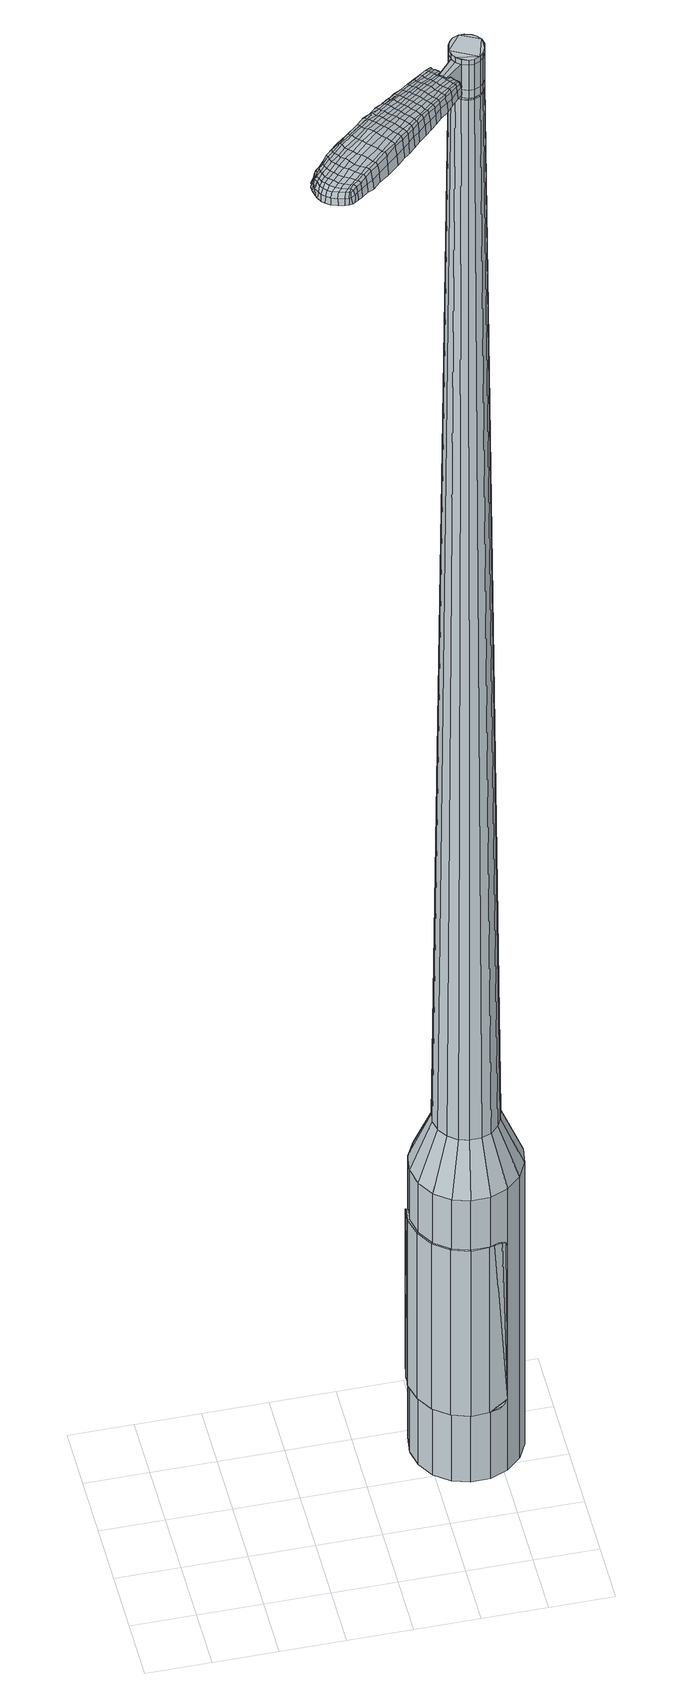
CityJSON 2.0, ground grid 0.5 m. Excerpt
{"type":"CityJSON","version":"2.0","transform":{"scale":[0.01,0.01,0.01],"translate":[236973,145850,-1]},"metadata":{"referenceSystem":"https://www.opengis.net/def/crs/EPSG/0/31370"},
"CityObjects":{
"object1":{"type":"GenericCityObject","attributes":{"cluster":603,"mean_distance_to_centroid":0.367,"new_centroid_x":236975.3,"new_centroid_y":145851.32,"mean_distance_to_camera":12.68,"H1":26.57,"H2":26.22,"Z_final":113.3,"cluster2":-1,"proj_x":236969.25,"proj_y":145844.6,"id_line":84809,"bearing_l":312.01,"distance":9.04,"orientation":"right","G_obj":222.01},"geometry":[{"type":"MultiSurface","lod":"2","boundaries":[[[0,1,2,3]],[[1,4,5,2]],[[4,6,7,5]],[[6,8,9,7]],[[8,10,11,9]],[[10,12,13,11]],[[12,14,15,13]],[[14,16,17,15]],[[16,18,19,17]],[[18,20,21,19]],[[20,22,23,21]],[[22,24,25,23]],[[24,26,27,25]],[[26,28,29,27]],[[28,30,31,29]],[[30,32,33,31]],[[32,34,35,33]],[[34,0,3,35]],[[36,37,38,39]],[[38,40,41,42]],[[41,43,42]],[[42,44,45,46]],[[45,47,46]],[[46,48,49,50]],[[49,51,50]],[[42,46,50,38]],[[50,52,39,38]],[[53,36,39]],[[2,5,7,35]],[[7,9,11,15]],[[11,13,15]],[[15,17,19,23]],[[19,21,23]],[[23,25,27,31]],[[27,29,31]],[[15,23,31,7]],[[31,33,35,7]],[[3,2,35]],[[1,0,54,55]],[[0,34,56,54]],[[34,32,57,56]],[[32,30,58,57]],[[30,28,59,58]],[[28,26,60,59]],[[26,24,61,60]],[[24,22,62,61]],[[22,20,63,62]],[[20,18,64,63]],[[18,16,65,64]],[[16,14,66,65]],[[14,12,67,66]],[[12,10,68,67]],[[10,8,69,68]],[[8,6,70,69]],[[6,4,71,70]],[[4,1,55,71]],[[55,54,72,73]],[[54,56,74,72]],[[56,57,75,74]],[[57,58,76,75]],[[58,59,77,76]],[[59,60,78,77]],[[60,61,79,78]],[[61,62,80,79]],[[62,63,81,80]],[[63,64,82,81]],[[64,65,83,82]],[[65,66,84,83]],[[66,67,85,84]],[[67,68,86,85]],[[68,69,87,86]],[[69,70,88,87]],[[70,71,89,88]],[[71,55,73,89]],[[90,91,92,73]],[[74,93,91,90]],[[94,95,93,74]],[[96,97,95,94]],[[98,99,97,96]],[[100,101,99,98]],[[102,103,101,100]],[[104,105,103,102]],[[106,107,105,104]],[[108,109,107,106]],[[110,111,109,108]],[[112,113,111,110]],[[114,115,113,112]],[[116,117,115,114]],[[118,119,117,116]],[[88,120,119,118]],[[121,122,120,88]],[[73,92,122,121]],[[123,124,125,126]],[[127,123,126,128]],[[129,127,128,130]],[[131,129,130,132]],[[133,131,132,134]],[[135,133,134,136]],[[137,135,136,138]],[[139,137,138,140]],[[141,139,140,142]],[[143,141,142,144]],[[145,143,144,146]],[[147,145,146,148]],[[149,147,148,150]],[[151,149,150,152]],[[153,151,152,154]],[[155,153,154,156]],[[72,90,73]],[[72,74,90]],[[75,94,74]],[[75,76,96,94]],[[76,77,98,96]],[[77,78,100,98]],[[78,79,102,100]],[[79,80,104,102]],[[80,81,106,104]],[[81,82,108,106]],[[82,83,110,108]],[[83,84,112,110]],[[84,85,114,112]],[[85,86,116,114]],[[86,87,118,116]],[[87,88,118]],[[89,121,88]],[[89,73,121]],[[157,92,91]],[[158,122,92]],[[158,120,122]],[[159,119,120]],[[159,160,117,119]],[[160,161,115,117]],[[161,162,113,115]],[[162,163,111,113]],[[163,164,109,111]],[[164,165,107,109]],[[165,166,105,107]],[[166,167,103,105]],[[167,168,101,103]],[[168,169,99,101]],[[169,170,97,99]],[[170,171,95,97]],[[171,93,95]],[[157,91,93]],[[39,52,155,172]],[[92,157,173,156]],[[53,39,172,124]],[[157,93,125,173]],[[36,53,124,123]],[[93,171,126,125]],[[37,36,123,127]],[[171,170,128,126]],[[38,37,127,129]],[[170,169,130,128]],[[40,38,129,131]],[[169,168,132,130]],[[41,40,131,133]],[[168,167,134,132]],[[43,41,133,135]],[[167,166,136,134]],[[42,43,135,137]],[[166,165,138,136]],[[44,42,137,139]],[[165,164,140,138]],[[45,44,139,141]],[[164,163,142,140]],[[47,45,141,143]],[[163,162,144,142]],[[46,47,143,145]],[[162,161,146,144]],[[48,46,145,147]],[[161,160,148,146]],[[49,48,147,149]],[[160,159,150,148]],[[51,49,149,151]],[[159,120,152,150]],[[50,51,151,153]],[[120,158,154,152]],[[52,50,153,155]],[[158,92,156,154]],[[155,156,174,175]],[[156,173,176,174]],[[173,125,177,176]],[[125,124,178,177]],[[124,172,179,178]],[[172,155,175,179]],[[180,181,182,183]],[[184,180,183,185]],[[180,184,186,187]],[[181,180,187,188]],[[189,190,191,192]],[[193,189,192,194]],[[189,193,195,196]],[[190,189,196,197]],[[198,199,200,201]],[[202,198,201,203]],[[198,202,204,205]],[[199,198,205,206]],[[207,208,209,210]],[[211,207,210,212]],[[207,211,213,214]],[[208,207,214,215]],[[216,217,218,219]],[[220,216,219,221]],[[216,220,222,223]],[[217,216,223,224]],[[225,226,227,228]],[[229,225,228,230]],[[225,229,231,232]],[[226,225,232,233]],[[234,235,236,237]],[[226,234,237,227]],[[234,226,233,238]],[[235,234,238,239]],[[240,241,242,243]],[[235,240,243,236]],[[240,235,239,244]],[[241,240,244,245]],[[246,184,185,247]],[[241,246,247,242]],[[246,241,245,248]],[[184,246,248,186]],[[249,250,251,252]],[[253,249,252,254]],[[249,253,255,256]],[[250,249,256,257]],[[258,259,260,261]],[[250,258,261,251]],[[258,250,257,262]],[[259,258,262,263]],[[264,265,266,267]],[[259,264,267,260]],[[264,259,263,268]],[[265,264,268,269]],[[270,271,272,273]],[[265,270,273,266]],[[270,265,269,274]],[[271,270,274,275]],[[276,181,188,277]],[[271,276,277,272]],[[276,271,275,278]],[[181,276,278,182]],[[279,280,281,282]],[[283,279,282,284]],[[279,283,285,286]],[[280,279,286,287]],[[288,289,290,291]],[[280,288,291,281]],[[288,280,287,292]],[[289,288,292,293]],[[294,295,296,297]],[[289,294,297,290]],[[294,289,293,298]],[[295,294,298,299]],[[300,193,194,301]],[[295,300,301,296]],[[300,295,299,302]],[[193,300,302,195]],[[303,304,305,306]],[[307,303,306,308]],[[303,307,309,310]],[[304,303,310,311]],[[312,313,314,315]],[[304,312,315,305]],[[312,304,311,316]],[[313,312,316,317]],[[318,319,320,321]],[[313,318,321,314]],[[318,313,317,322]],[[319,318,322,323]],[[324,325,326,327]],[[319,324,327,320]],[[324,319,323,328]],[[325,324,328,329]],[[330,190,197,331]],[[325,330,331,326]],[[330,325,329,332]],[[190,330,332,191]],[[333,219,218,334]],[[335,333,334,336]],[[333,335,337,338]],[[219,333,338,221]],[[339,335,336,340]],[[341,339,340,342]],[[339,341,343,344]],[[335,339,344,337]],[[345,341,342,346]],[[347,345,346,348]],[[345,347,349,350]],[[341,345,350,343]],[[351,347,348,352]],[[353,351,352,354]],[[351,353,355,356]],[[347,351,356,349]],[[357,353,354,358]],[[208,357,358,209]],[[357,208,215,359]],[[353,357,359,355]],[[360,361,206,205]],[[362,360,205,204]],[[360,362,363,364]],[[361,360,364,365]],[[366,367,365,364]],[[368,366,364,363]],[[366,368,369,370]],[[367,366,370,371]],[[372,373,371,370]],[[374,372,370,369]],[[372,374,375,376]],[[373,372,376,377]],[[378,379,377,376]],[[380,378,376,375]],[[378,380,213,211]],[[379,378,211,212]],[[381,382,383,384]],[[283,381,384,285]],[[381,283,284,385]],[[382,381,385,386]],[[387,202,203,388]],[[382,387,388,383]],[[387,382,386,389]],[[202,387,389,204]],[[390,391,392,393]],[[229,390,393,231]],[[390,229,230,394]],[[391,390,394,395]],[[396,397,398,399]],[[391,396,399,392]],[[396,391,395,400]],[[397,396,400,401]],[[402,199,206,403]],[[397,402,403,398]],[[402,397,401,404]],[[199,402,404,200]],[[405,406,407,408]],[[187,405,408,188]],[[405,187,186,409]],[[406,405,409,410]],[[411,412,413,414]],[[406,411,414,407]],[[411,406,410,415]],[[412,411,415,416]],[[417,210,209,418]],[[412,417,418,413]],[[417,412,416,419]],[[210,417,419,212]],[[420,421,422,423]],[[192,420,423,194]],[[420,192,191,424]],[[421,420,424,425]],[[426,214,213,427]],[[421,426,427,422]],[[426,421,425,428]],[[214,426,428,215]],[[429,430,431,432]],[[307,429,432,309]],[[429,307,308,433]],[[430,429,433,434]],[[435,220,221,436]],[[430,435,436,431]],[[435,430,434,437]],[[220,435,437,222]],[[438,439,440,441]],[[253,438,441,255]],[[438,253,254,442]],[[439,438,442,443]],[[444,445,446,447]],[[439,444,447,440]],[[444,439,443,448]],[[445,444,448,449]],[[450,217,224,451]],[[445,450,451,446]],[[450,445,449,452]],[[217,450,452,218]],[[453,454,443,442]],[[252,453,442,254]],[[453,252,251,455]],[[454,453,455,456]],[[457,458,449,448]],[[454,457,448,443]],[[457,454,456,459]],[[458,457,459,460]],[[461,334,218,452]],[[458,461,452,449]],[[461,458,460,462]],[[334,461,462,336]],[[463,464,465,466]],[[310,463,466,311]],[[463,310,309,432]],[[464,463,432,431]],[[467,338,337,468]],[[464,467,468,465]],[[467,464,431,436]],[[338,467,436,221]],[[469,470,456,455]],[[261,469,455,251]],[[469,261,260,471]],[[470,469,471,472]],[[473,474,460,459]],[[470,473,459,456]],[[473,470,472,475]],[[474,473,475,476]],[[477,340,336,462]],[[474,477,462,460]],[[477,474,476,478]],[[340,477,478,342]],[[479,480,481,482]],[[316,479,482,317]],[[479,316,311,466]],[[480,479,466,465]],[[483,344,343,484]],[[480,483,484,481]],[[483,480,465,468]],[[344,483,468,337]],[[485,486,472,471]],[[267,485,471,260]],[[485,267,266,487]],[[486,485,487,488]],[[489,490,476,475]],[[486,489,475,472]],[[489,486,488,491]],[[490,489,491,492]],[[493,346,342,478]],[[490,493,478,476]],[[493,490,492,494]],[[346,493,494,348]],[[495,496,497,498]],[[322,495,498,323]],[[495,322,317,482]],[[496,495,482,481]],[[499,350,349,500]],[[496,499,500,497]],[[499,496,481,484]],[[350,499,484,343]],[[501,502,488,487]],[[273,501,487,266]],[[501,273,272,503]],[[502,501,503,504]],[[505,506,492,491]],[[502,505,491,488]],[[505,502,504,507]],[[506,505,507,508]],[[509,352,348,494]],[[506,509,494,492]],[[509,506,508,510]],[[352,509,510,354]],[[511,512,513,514]],[[328,511,514,329]],[[511,328,323,498]],[[512,511,498,497]],[[515,356,355,516]],[[512,515,516,513]],[[515,512,497,500]],[[356,515,500,349]],[[517,518,504,503]],[[277,517,503,272]],[[517,277,188,408]],[[518,517,408,407]],[[519,520,508,507]],[[518,519,507,504]],[[519,518,407,414]],[[520,519,414,413]],[[521,358,354,510]],[[520,521,510,508]],[[521,520,413,418]],[[358,521,418,209]],[[522,523,425,424]],[[332,522,424,191]],[[522,332,329,514]],[[523,522,514,513]],[[524,359,215,428]],[[523,524,428,425]],[[524,523,513,516]],[[359,524,516,355]],[[525,526,386,385]],[[282,525,385,284]],[[525,282,281,527]],[[526,525,527,528]],[[529,362,204,389]],[[526,529,389,386]],[[529,526,528,530]],[[362,529,530,363]],[[531,532,533,534]],[[232,531,534,233]],[[531,232,231,393]],[[532,531,393,392]],[[535,536,537,538]],[[532,535,538,533]],[[535,532,392,399]],[[536,535,399,398]],[[539,361,365,540]],[[536,539,540,537]],[[539,536,398,403]],[[361,539,403,206]],[[541,542,528,527]],[[291,541,527,281]],[[541,291,290,543]],[[542,541,543,544]],[[545,368,363,530]],[[542,545,530,528]],[[545,542,544,546]],[[368,545,546,369]],[[547,548,549,550]],[[238,547,550,239]],[[547,238,233,534]],[[548,547,534,533]],[[551,552,553,554]],[[548,551,554,549]],[[551,548,533,538]],[[552,551,538,537]],[[555,367,371,556]],[[552,555,556,553]],[[555,552,537,540]],[[367,555,540,365]],[[557,558,544,543]],[[297,557,543,290]],[[557,297,296,559]],[[558,557,559,560]],[[561,374,369,546]],[[558,561,546,544]],[[561,558,560,562]],[[374,561,562,375]],[[563,564,565,566]],[[244,563,566,245]],[[563,244,239,550]],[[564,563,550,549]],[[567,568,569,570]],[[564,567,570,565]],[[567,564,549,554]],[[568,567,554,553]],[[571,373,377,572]],[[568,571,572,569]],[[571,568,553,556]],[[373,571,556,371]],[[573,574,560,559]],[[301,573,559,296]],[[573,301,194,423]],[[574,573,423,422]],[[575,380,375,562]],[[574,575,562,560]],[[575,574,422,427]],[[380,575,427,213]],[[576,577,410,409]],[[248,576,409,186]],[[576,248,245,566]],[[577,576,566,565]],[[578,579,416,415]],[[577,578,415,410]],[[578,577,565,570]],[[579,578,570,569]],[[580,379,212,419]],[[579,580,419,416]],[[580,579,569,572]],[[379,580,572,377]],[[581,582,583,584]],[[584,583,585,586]],[[587,585,583,588]],[[588,583,582,589]],[[590,591,592,593]],[[593,592,594,595]],[[596,594,592,597]],[[597,592,591,598]],[[599,600,601,602]],[[602,601,603,604]],[[605,603,601,606]],[[606,601,600,607]],[[608,609,610,611]],[[611,610,612,613]],[[614,612,610,615]],[[615,610,609,616]],[[617,618,619,620]],[[620,619,621,622]],[[623,621,619,624]],[[624,619,618,625]],[[626,627,628,629]],[[629,628,630,631]],[[632,630,628,633]],[[633,628,627,634]],[[635,636,637,638]],[[638,637,627,626]],[[634,627,637,639]],[[639,637,636,640]],[[641,642,643,644]],[[644,643,636,635]],[[640,636,643,645]],[[645,643,642,646]],[[586,585,647,648]],[[648,647,642,641]],[[646,642,647,649]],[[649,647,585,587]],[[650,651,652,653]],[[653,652,654,655]],[[656,654,652,657]],[[657,652,651,658]],[[659,660,661,662]],[[662,661,651,650]],[[658,651,661,663]],[[663,661,660,664]],[[665,666,667,668]],[[668,667,660,659]],[[664,660,667,669]],[[669,667,666,670]],[[671,672,673,674]],[[674,673,666,665]],[[670,666,673,675]],[[675,673,672,676]],[[589,582,677,678]],[[678,677,672,671]],[[676,672,677,679]],[[679,677,582,581]],[[680,681,682,683]],[[683,682,684,685]],[[686,684,682,687]],[[687,682,681,688]],[[689,690,691,692]],[[692,691,681,680]],[[688,681,691,693]],[[693,691,690,694]],[[695,696,697,698]],[[698,697,690,689]],[[694,690,697,699]],[[699,697,696,700]],[[595,594,701,702]],[[702,701,696,695]],[[700,696,701,703]],[[703,701,594,596]],[[704,705,706,707]],[[707,706,708,709]],[[710,708,706,711]],[[711,706,705,712]],[[713,714,715,716]],[[716,715,705,704]],[[712,705,715,717]],[[717,715,714,718]],[[719,720,721,722]],[[722,721,714,713]],[[718,714,721,723]],[[723,721,720,724]],[[725,726,727,728]],[[728,727,720,719]],[[724,720,727,729]],[[729,727,726,730]],[[598,591,731,732]],[[732,731,726,725]],[[730,726,731,733]],[[733,731,591,590]],[[617,620,734,735]],[[735,734,736,737]],[[738,736,734,739]],[[739,734,620,622]],[[737,736,740,741]],[[741,740,742,743]],[[744,742,740,745]],[[745,740,736,738]],[[743,742,746,747]],[[747,746,748,749]],[[750,748,746,751]],[[751,746,742,744]],[[749,748,752,753]],[[753,752,754,755]],[[756,754,752,757]],[[757,752,748,750]],[[755,754,758,759]],[[759,758,609,608]],[[616,609,758,760]],[[760,758,754,756]],[[607,761,762,606]],[[606,762,763,605]],[[764,763,762,765]],[[765,762,761,766]],[[766,767,768,765]],[[765,768,769,764]],[[770,769,768,771]],[[771,768,767,772]],[[772,773,774,771]],[[771,774,775,770]],[[776,775,774,777]],[[777,774,773,778]],[[778,779,780,777]],[[777,780,781,776]],[[614,781,780,612]],[[612,780,779,613]],[[782,783,784,785]],[[785,784,684,686]],[[685,684,784,786]],[[786,784,783,787]],[[604,603,788,789]],[[789,788,783,782]],[[787,783,788,790]],[[790,788,603,605]],[[791,792,793,794]],[[794,793,630,632]],[[631,630,793,795]],[[795,793,792,796]],[[797,798,799,800]],[[800,799,792,791]],[[796,792,799,801]],[[801,799,798,802]],[[607,600,803,804]],[[804,803,798,797]],[[802,798,803,805]],[[805,803,600,599]],[[806,807,808,809]],[[809,808,588,589]],[[587,588,808,810]],[[810,808,807,811]],[[812,813,814,815]],[[815,814,807,806]],[[811,807,814,816]],[[816,814,813,817]],[[608,611,818,819]],[[819,818,813,812]],[[817,813,818,820]],[[820,818,611,613]],[[821,822,823,824]],[[824,823,593,595]],[[590,593,823,825]],[[825,823,822,826]],[[614,615,827,828]],[[828,827,822,821]],[[826,822,827,829]],[[829,827,615,616]],[[830,831,708,832]],[[832,708,710]],[[709,708,833]],[[833,708,831,834]],[[622,621,835,836]],[[836,835,831,830]],[[834,831,835,837]],[[837,835,621,623]],[[838,839,840,841]],[[841,840,654,656]],[[655,654,840,842]],[[842,840,839,843]],[[844,845,846,847]],[[847,846,839,838]],[[843,839,846,848]],[[848,846,845,849]],[[625,618,850,851]],[[851,850,845,844]],[[849,845,850,852]],[[852,850,618,617]],[[843,853,854,842]],[[842,854,653,655]],[[650,653,854,855]],[[854,853,855]],[[849,856,857,848]],[[848,857,853,843]],[[855,853,857,858]],[[858,857,856,859]],[[617,735,860,852]],[[852,860,856,849]],[[859,856,860,861]],[[861,860,735,737]],[[862,863,864,865]],[[865,864,711,712]],[[710,711,864,832]],[[832,864,863,830]],[[738,739,866,867]],[[867,866,863,862]],[[830,863,866,836]],[[836,866,739,622]],[[868,869,855]],[[855,869,662,650]],[[659,662,869,870]],[[870,869,868,871]],[[859,872,873,858]],[[858,873,868,855]],[[871,868,873,874]],[[874,873,872,875]],[[737,741,876,861]],[[861,876,872,859]],[[875,872,876,877]],[[877,876,741,743]],[[878,879,880,881]],[[881,880,717,718]],[[712,717,880,865]],[[865,880,879,862]],[[744,745,882,883]],[[883,882,879,878]],[[862,879,882,867]],[[867,882,745,738]],[[871,884,885,870]],[[870,885,668,659]],[[665,668,885,886]],[[885,884,886]],[[875,887,888,874]],[[874,888,884,871]],[[886,884,888,889]],[[889,888,887,890]],[[743,747,891,877]],[[877,891,887,875]],[[890,887,891,892]],[[892,891,747,749]],[[893,894,895,896]],[[896,895,723,724]],[[718,723,895,881]],[[881,895,894,878]],[[750,751,897,898]],[[898,897,894,893]],[[878,894,897,883]],[[883,897,751,744]],[[899,900,886]],[[886,900,674,665]],[[671,674,900,901]],[[901,900,899,902]],[[890,903,904,889]],[[889,904,899,886]],[[902,899,904,905]],[[905,904,903,906]],[[749,753,907,892]],[[892,907,903,890]],[[906,903,907,908]],[[908,907,753,755]],[[909,910,911,912]],[[912,911,729,730]],[[724,729,911,896]],[[896,911,910,893]],[[756,757,913,914]],[[914,913,910,909]],[[893,910,913,898]],[[898,913,757,750]],[[902,915,916,901]],[[901,916,678,671]],[[589,678,916,809]],[[809,916,915,806]],[[906,917,918,905]],[[905,918,915,902]],[[806,915,918,815]],[[815,918,917,812]],[[755,759,919,908]],[[908,919,917,906]],[[812,917,919,819]],[[819,919,759,608]],[[826,920,921,825]],[[825,921,733,590]],[[730,733,921,912]],[[912,921,920,909]],[[616,760,922,829]],[[829,922,920,826]],[[909,920,922,914]],[[914,922,760,756]],[[787,923,924,786]],[[786,924,683,685]],[[680,683,924,925]],[[925,924,923,926]],[[605,763,927,790]],[[790,927,923,787]],[[926,923,927,928]],[[928,927,763,764]],[[929,930,931,932]],[[932,931,633,634]],[[632,633,931,794]],[[794,931,930,791]],[[933,934,935,936]],[[936,935,930,929]],[[791,930,935,800]],[[800,935,934,797]],[[766,761,937,938]],[[938,937,934,933]],[[797,934,937,804]],[[804,937,761,607]],[[926,939,940,925]],[[925,940,692,680]],[[689,692,940,941]],[[941,940,939,942]],[[764,769,943,928]],[[928,943,939,926]],[[942,939,943,944]],[[944,943,769,770]],[[945,946,947,948]],[[948,947,639,640]],[[634,639,947,932]],[[932,947,946,929]],[[949,950,951,952]],[[952,951,946,945]],[[929,946,951,936]],[[936,951,950,933]],[[772,767,953,954]],[[954,953,950,949]],[[933,950,953,938]],[[938,953,767,766]],[[942,955,956,941]],[[941,956,698,689]],[[695,698,956,957]],[[957,956,955,958]],[[770,775,959,944]],[[944,959,955,942]],[[958,955,959,960]],[[960,959,775,776]],[[961,962,963,964]],[[964,963,645,646]],[[640,645,963,948]],[[948,963,962,945]],[[965,966,967,968]],[[968,967,962,961]],[[945,962,967,952]],[[952,967,966,949]],[[778,773,969,970]],[[970,969,966,965]],[[949,966,969,954]],[[954,969,773,772]],[[958,971,972,957]],[[957,972,702,695]],[[595,702,972,824]],[[824,972,971,821]],[[776,781,973,960]],[[960,973,971,958]],[[821,971,973,828]],[[828,973,781,614]],[[811,974,975,810]],[[810,975,649,587]],[[646,649,975,964]],[[964,975,974,961]],[[817,976,977,816]],[[816,977,974,811]],[[961,974,977,968]],[[968,977,976,965]],[[613,779,978,820]],[[820,978,976,817]],[[965,976,978,970]],[[970,978,779,778]],[[581,584,183,182]],[[584,586,185,183]],[[596,597,196,195]],[[597,598,197,196]],[[599,602,201,200]],[[602,604,203,201]],[[623,624,223,222]],[[624,625,224,223]],[[626,629,228,227]],[[629,631,230,228]],[[635,638,237,236]],[[638,626,227,237]],[[641,644,243,242]],[[644,635,236,243]],[[586,648,247,185]],[[648,641,242,247]],[[656,657,256,255]],[[657,658,257,256]],[[658,663,262,257]],[[663,664,263,262]],[[664,669,268,263]],[[669,670,269,268]],[[670,675,274,269]],[[675,676,275,274]],[[676,679,278,275]],[[679,581,182,278]],[[686,687,286,285]],[[687,688,287,286]],[[688,693,292,287]],[[693,694,293,292]],[[694,699,298,293]],[[699,700,299,298]],[[700,703,302,299]],[[703,596,195,302]],[[704,707,306,305]],[[707,709,308,306]],[[713,716,315,314]],[[716,704,305,315]],[[719,722,321,320]],[[722,713,314,321]],[[725,728,327,326]],[[728,719,320,327]],[[598,732,331,197]],[[732,725,326,331]],[[782,785,384,383]],[[785,686,285,384]],[[604,789,388,203]],[[789,782,383,388]],[[631,795,394,230]],[[795,796,395,394]],[[796,801,400,395]],[[801,802,401,400]],[[802,805,404,401]],[[805,599,200,404]],[[709,833,433,308]],[[833,834,434,433]],[[834,837,437,434]],[[837,623,222,437]],[[838,841,441,440]],[[841,656,255,441]],[[844,847,447,446]],[[847,838,440,447]],[[625,851,451,224]],[[851,844,446,451]],[[979,980,981,982]],[[983,984,982,981]],[[985,986,987,988]],[[989,990,991,992]],[[980,993,994,981]],[[995,983,981,994]],[[996,985,988,997]],[[998,999,990,989]],[[993,1000,1001,994]],[[1001,1002,995,994]],[[1003,996,997,1004]],[[1005,999,998,1006]],[[1000,1007,1008,1001]],[[1008,1009,1002,1001]],[[1010,1003,1004,1011]],[[1012,1005,1006,1013]],[[1014,1015,1016,1017]],[[1018,1019,1015,1014]],[[1018,1020,1021,1019]],[[1020,1022,1023,1021]],[[1024,1025,1026]],[[1027,1028,1025,1024]],[[1029,1030,1028,1027]],[[1031,1032,1030,1029]],[[1026,1016,1015,1024]],[[1024,1015,1019,1027]],[[1019,1021,1029,1027]],[[1021,1023,1031,1029]],[[988,987,984,983]],[[997,988,983,995]],[[1002,1004,997,995]],[[1009,1011,1004,1002]],[[989,992,986,985]],[[998,989,985,996]],[[1006,998,996,1003]],[[1013,1006,1003,1010]],[[990,1014,1017,991]],[[999,1018,1014,990]],[[1020,1018,999,1005]],[[1022,1020,1005,1012]],[[1033,1034,1035,1036]],[[1035,1037,1038,1039]],[[1035,1039,1040,1041]],[[1035,1041,1036]],[[1042,1033,1036,1043]],[[1044,1043,1036,1045]],[[1046,1045,1036]],[[1047,1035,1034,1048]],[[1049,1047,1048,1050]],[[1051,1049,1050,1052]],[[1053,1051,1052,1054]],[[1055,1053,1054,1056]],[[1056,1057,1058,1059]],[[1056,1059,1060,1061]],[[1056,1061,1062,1063]],[[1062,1064,1065,1066]],[[1062,1066,1067,1068]],[[1062,1068,1063]],[[1056,1063,1055]],[[1069,1070,1034,1033]],[[1071,1072,1037,1035]],[[1073,1074,1046,1036]],[[1070,1075,1048,1034]],[[1076,1071,1035,1047]],[[1075,1077,1050,1048]],[[1078,1076,1047,1049]],[[1077,1079,1052,1050]],[[1080,1078,1049,1051]],[[1079,1081,1054,1052]],[[1082,1080,1051,1053]],[[1081,1083,1056,1054]],[[1084,1082,1053,1055]],[[1083,1085,1057,1056]],[[1086,1087,1064,1062]],[[1088,1084,1055,1063]],[[1058,1057,1085,1089]],[[1059,1058,1089,1090]],[[1060,1059,1090,1091]],[[1061,1060,1091,1092]],[[1062,1061,1092,1086]],[[1093,1069,1033,1042]],[[1094,1093,1042,1043]],[[1095,1094,1043,1044]],[[1096,1095,1044,1045]],[[1074,1096,1045,1046]],[[1038,1037,1072,1097]],[[1065,1064,1087,1098]],[[1039,1038,1097,1099]],[[1040,1039,1099,1100]],[[1041,1040,1100,1101]],[[1036,1041,1101,1073]],[[1066,1065,1098,1102]],[[1067,1066,1102,1103]],[[1068,1067,1103,1104]],[[1063,1068,1104,1088]]]}]}
},
"vertices":[
[199,101,384],[191,114,384],[191,114,96],[199,101,96],[188,128,384],[188,128,96],[190,143,384],[190,143,96],[197,156,384],[197,156,96],[208,165,384],[208,165,96],[222,171,384],[222,171,96],[236,171,384],[236,171,96],[250,167,384],[250,167,96],[262,158,384],[262,158,96],[270,145,384],[270,145,96],[273,131,384],[273,131,96],[271,117,384],[271,117,96],[264,104,384],[264,104,96],[253,94,384],[253,94,96],[239,88,384],[239,88,96],[224,88,384],[224,88,96],[211,92,384],[211,92,96],[229,116,1524],[233,116,1524],[238,118,1524],[220,121,1524],[241,121,1524],[243,125,1524],[243,135,1524],[244,130,1524],[240,139,1524],[237,141,1524],[228,143,1524],[232,143,1524],[223,141,1524],[220,138,1524],[217,129,1524],[218,134,1524],[218,125,1524],[224,118,1524],[212,113,429],[207,120,429],[219,107,429],[227,105,429],[236,105,429],[244,108,429],[250,114,429],[254,122,429],[256,130,429],[254,139,429],[249,146,429],[242,152,429],[234,155,429],[225,154,429],[217,151,429],[211,145,429],[206,137,429],[205,129,429],[220,121,1483],[218,125,1483],[224,118,1483],[229,116,1483],[233,116,1483],[238,118,1483],[241,121,1483],[243,125,1483],[244,130,1483],[243,135,1483],[240,139,1483],[237,141,1483],[232,143,1483],[228,143,1483],[223,141,1483],[220,138,1483],[218,134,1483],[217,129,1483],[221,121,1483],[221,121,1485],[218,125,1485],[224,118,1485],[229,117,1483],[229,117,1485],[233,117,1483],[233,117,1485],[237,119,1483],[237,119,1485],[241,122,1483],[241,122,1485],[243,126,1483],[243,126,1485],[243,130,1483],[243,130,1485],[242,134,1483],[242,134,1485],[240,138,1483],[240,138,1485],[236,141,1483],[236,141,1485],[232,142,1483],[232,142,1485],[228,142,1483],[228,142,1485],[224,140,1483],[224,140,1485],[220,137,1483],[220,137,1485],[218,134,1485],[218,129,1483],[218,129,1485],[229,116,1519],[224,118,1519],[224,118,1493],[229,116,1493],[233,116,1519],[233,116,1493],[238,118,1519],[238,118,1493],[241,121,1519],[241,121,1493],[243,125,1519],[243,125,1493],[244,130,1519],[244,130,1493],[243,135,1519],[243,135,1493],[240,139,1519],[240,139,1493],[237,141,1519],[237,141,1493],[232,143,1519],[232,143,1493],[228,143,1519],[228,143,1493],[223,141,1519],[223,141,1493],[220,138,1519],[220,138,1493],[218,134,1519],[218,134,1493],[217,129,1519],[217,129,1493],[218,125,1519],[218,125,1493],[220,121,1485],[217,129,1485],[220,138,1485],[223,141,1485],[228,143,1485],[232,143,1485],[237,141,1485],[240,139,1485],[243,135,1485],[244,130,1485],[243,125,1485],[241,121,1485],[238,118,1485],[233,116,1485],[229,116,1485],[220,121,1519],[220,121,1493],[204,110,1513],[204,110,1518],[207,108,1513],[209,106,1513],[209,106,1518],[207,108,1518],[138,73,1519],[144,78,1518],[142,78,1509],[136,73,1510],[132,67,1519],[130,68,1510],[134,67,1526],[140,73,1525],[146,77,1525],[164,44,1519],[169,49,1518],[169,51,1525],[164,46,1525],[158,38,1519],[157,40,1526],[158,36,1510],[164,42,1510],[169,47,1509],[98,8,1519],[95,11,1519],[95,10,1513],[97,8,1513],[101,6,1519],[101,5,1513],[102,7,1524],[99,9,1524],[97,12,1524],[153,58,1530],[158,63,1529],[156,65,1529],[151,60,1530],[146,52,1531],[144,54,1531],[149,49,1530],[155,55,1530],[161,60,1529],[213,112,1512],[211,114,1512],[210,113,1517],[212,111,1517],[215,110,1512],[214,109,1517],[214,109,1506],[212,111,1506],[210,113,1506],[95,32,1519],[97,35,1519],[96,35,1512],[94,33,1512],[94,30,1518],[92,31,1512],[95,30,1522],[96,32,1523],[99,34,1524],[101,38,1519],[105,43,1519],[103,43,1512],[99,39,1512],[102,38,1524],[106,42,1525],[109,47,1519],[114,52,1519],[113,52,1511],[107,47,1511],[110,46,1526],[116,52,1526],[123,60,1519],[121,60,1510],[125,59,1526],[196,119,1513],[190,115,1513],[191,114,1518],[197,119,1517],[201,123,1512],[200,121,1516],[199,123,1506],[195,119,1507],[189,115,1507],[184,110,1514],[178,105,1515],[180,105,1520],[186,109,1519],[183,110,1507],[177,105,1507],[172,101,1515],[167,96,1516],[168,95,1522],[174,100,1521],[171,101,1508],[165,96,1508],[161,91,1517],[155,87,1517],[157,86,1524],[162,91,1523],[159,92,1508],[153,87,1509],[149,82,1518],[151,82,1524],[147,82,1509],[119,5,1519],[121,7,1519],[121,8,1524],[118,6,1523],[116,4,1518],[116,5,1522],[117,3,1512],[119,4,1512],[122,6,1512],[125,10,1519],[130,14,1519],[129,15,1525],[125,11,1524],[125,8,1512],[130,12,1512],[135,17,1519],[141,23,1519],[140,24,1526],[134,19,1526],[135,15,1511],[141,21,1511],[149,30,1519],[149,32,1526],[149,28,1510],[216,97,1513],[211,91,1513],[211,90,1507],[216,95,1507],[220,101,1512],[220,100,1506],[219,101,1516],[216,98,1517],[211,93,1518],[206,86,1514],[200,81,1515],[200,79,1507],[206,84,1507],[205,87,1519],[200,82,1520],[195,75,1515],[190,70,1516],[190,68,1508],[195,73,1508],[195,77,1521],[189,72,1522],[185,65,1517],[179,59,1517],[179,57,1509],[185,63,1508],[184,66,1523],[179,61,1524],[174,54,1518],[174,52,1509],[174,56,1524],[208,108,1519],[206,110,1519],[202,103,1520],[200,105,1520],[204,100,1520],[210,105,1519],[197,98,1522],[195,100,1522],[191,93,1523],[189,95,1523],[193,90,1523],[199,95,1521],[186,88,1524],[184,90,1524],[180,83,1525],[178,85,1525],[182,80,1525],[188,85,1524],[175,78,1526],[173,80,1526],[169,73,1527],[167,75,1527],[171,70,1527],[177,75,1526],[164,68,1528],[162,70,1528],[166,65,1528],[101,11,1527],[99,14,1527],[105,9,1526],[108,12,1527],[105,14,1528],[102,17,1528],[109,18,1529],[107,21,1529],[113,16,1528],[118,21,1530],[115,23,1530],[112,26,1530],[120,28,1531],[118,31,1531],[123,25,1530],[130,32,1531],[127,34,1531],[125,37,1531],[136,43,1531],[134,46,1531],[139,40,1531],[114,3,1518],[111,3,1519],[111,2,1513],[114,2,1513],[115,5,1523],[112,5,1523],[106,4,1519],[106,3,1513],[107,6,1524],[93,28,1518],[92,25,1518],[94,26,1523],[94,28,1523],[92,28,1513],[91,26,1513],[92,22,1519],[92,18,1519],[94,19,1524],[93,23,1523],[91,22,1513],[92,17,1513],[94,14,1519],[95,15,1524],[93,14,1513],[141,72,1528],[143,70,1528],[148,75,1528],[147,76,1527],[135,66,1528],[136,64,1529],[144,68,1529],[146,65,1530],[152,70,1529],[150,72,1528],[137,62,1529],[139,59,1530],[148,63,1530],[154,68,1529],[141,57,1531],[163,47,1528],[161,49,1529],[155,43,1529],[157,41,1528],[168,52,1527],[166,54,1528],[158,52,1529],[152,46,1530],[164,57,1528],[221,103,1512],[219,104,1512],[218,104,1517],[219,103,1517],[220,102,1506],[219,103,1506],[217,107,1512],[216,106,1517],[217,106,1506],[203,123,1512],[204,122,1512],[203,122,1506],[202,123,1506],[202,122,1517],[203,120,1517],[205,120,1512],[207,118,1512],[206,118,1506],[204,120,1506],[205,119,1517],[207,117,1517],[209,116,1512],[208,116,1506],[208,115,1517],[198,118,1519],[199,117,1519],[192,113,1520],[194,112,1520],[201,115,1519],[203,113,1519],[195,110,1520],[197,108,1520],[204,111,1519],[199,107,1520],[215,99,1519],[214,100,1519],[209,95,1520],[210,94,1520],[212,103,1519],[206,98,1520],[187,109,1521],[188,107,1521],[181,104,1522],[182,103,1522],[189,106,1521],[191,104,1521],[184,101,1522],[186,99,1523],[193,102,1522],[187,97,1523],[205,88,1521],[203,90,1521],[198,85,1522],[199,83,1522],[201,93,1521],[196,87,1522],[175,99,1523],[176,98,1523],[169,95,1524],[171,93,1524],[178,96,1523],[180,94,1524],[172,91,1525],[174,89,1525],[182,92,1524],[176,87,1525],[194,78,1523],[193,80,1523],[187,74,1524],[189,73,1524],[190,82,1524],[185,77,1525],[164,90,1525],[165,88,1525],[158,85,1526],[159,84,1526],[167,87,1526],[169,84,1526],[161,82,1527],[163,80,1527],[171,82,1526],[165,77,1527],[183,68,1525],[182,69,1525],[177,64,1526],[178,62,1526],[180,72,1526],[174,67,1527],[152,81,1527],[154,79,1527],[155,77,1527],[157,75,1528],[159,72,1528],[173,57,1527],[172,59,1527],[169,62,1528],[116,6,1525],[114,6,1525],[119,9,1526],[117,9,1526],[109,7,1526],[112,10,1527],[96,30,1525],[96,28,1525],[98,30,1526],[99,33,1525],[95,24,1525],[96,21,1526],[99,24,1527],[98,27,1526],[97,17,1526],[100,20,1527],[123,12,1526],[121,12,1527],[128,16,1527],[126,16,1528],[117,14,1528],[122,18,1529],[102,36,1526],[102,34,1527],[107,39,1528],[106,41,1527],[102,31,1527],[103,28,1528],[108,32,1529],[107,36,1528],[105,24,1528],[110,29,1530],[133,20,1528],[131,21,1529],[139,25,1528],[137,26,1529],[127,23,1529],[134,29,1530],[111,45,1528],[111,43,1528],[118,49,1529],[117,50,1528],[112,40,1529],[114,37,1530],[120,43,1530],[119,46,1530],[115,34,1530],[122,40,1531],[148,33,1529],[146,34,1529],[143,37,1530],[126,58,1528],[127,56,1529],[128,54,1530],[130,51,1530],[132,48,1531],[143,76,1509],[145,76,1518],[140,71,1518],[138,72,1509],[133,66,1519],[131,66,1510],[135,65,1525],[141,71,1525],[147,75,1525],[167,52,1525],[168,51,1518],[163,46,1518],[162,47,1525],[156,40,1519],[156,41,1525],[156,38,1510],[163,44,1509],[168,49,1509],[96,12,1513],[97,12,1519],[99,10,1519],[99,9,1513],[102,8,1519],[102,7,1513],[103,9,1524],[100,11,1524],[98,13,1524],[156,65,1528],[158,62,1528],[152,58,1529],[150,60,1529],[146,52,1529],[144,54,1529],[148,49,1529],[155,55,1529],[160,60,1528],[208,112,1516],[209,112,1512],[211,110,1512],[210,110,1516],[213,108,1512],[212,108,1516],[212,107,1506],[210,110,1506],[208,112,1506],[97,34,1512],[99,34,1519],[97,31,1518],[95,32,1512],[96,30,1518],[94,30,1512],[97,29,1522],[98,31,1523],[100,33,1523],[104,42,1512],[106,41,1519],[102,37,1519],[100,37,1512],[103,37,1524],[107,41,1525],[114,51,1511],[116,51,1519],[110,45,1519],[108,46,1511],[112,45,1525],[117,50,1526],[124,58,1519],[122,59,1510],[126,58,1526],[192,113,1518],[191,113,1513],[197,118,1513],[198,117,1517],[201,121,1512],[201,119,1515],[200,121,1506],[196,118,1506],[190,113,1507],[181,103,1520],[179,104,1514],[185,108,1514],[187,108,1519],[184,108,1507],[178,104,1507],[169,94,1522],[168,94,1516],[174,99,1515],[175,98,1521],[172,99,1508],[166,95,1508],[158,85,1523],[156,85,1517],[162,90,1516],[164,89,1522],[160,90,1508],[154,85,1508],[151,81,1517],[152,80,1524],[149,81,1509],[120,10,1523],[120,9,1519],[118,7,1518],[117,8,1523],[116,6,1518],[116,7,1522],[116,5,1512],[118,5,1512],[120,7,1512],[128,17,1525],[129,15,1519],[124,12,1519],[124,13,1524],[124,10,1512],[129,13,1512],[139,26,1526],[139,24,1519],[133,19,1519],[133,20,1525],[133,17,1511],[139,22,1511],[148,32,1519],[147,33,1526],[148,30,1510],[209,91,1507],[209,93,1513],[215,98,1513],[215,96,1506],[218,102,1512],[218,100,1506],[217,102,1515],[214,99,1517],[209,94,1518],[199,80,1507],[199,82,1514],[204,87,1514],[204,86,1507],[204,89,1519],[199,83,1520],[188,69,1508],[188,71,1516],[194,77,1515],[194,75,1508],[193,78,1521],[188,73,1522],[178,59,1508],[178,61,1517],[183,66,1516],[183,64,1508],[183,68,1522],[178,62,1523],[173,56,1517],[173,54,1509],[172,57,1524],[207,107,1518],[205,109,1518],[202,102,1519],[200,104,1519],[204,100,1519],[209,105,1518],[196,97,1520],[194,99,1520],[191,92,1521],[189,94,1521],[193,90,1521],[198,95,1520],[185,87,1523],[183,89,1523],[180,82,1524],[178,84,1524],[182,80,1524],[187,85,1523],[174,77,1525],[172,79,1525],[169,72,1526],[167,75,1526],[171,70,1526],[176,75,1525],[163,67,1527],[161,70,1527],[165,65,1527],[100,15,1526],[102,12,1526],[105,10,1525],[108,13,1526],[105,15,1526],[103,17,1526],[107,22,1528],[110,19,1528],[113,17,1527],[118,21,1528],[115,24,1529],[113,26,1529],[118,31,1530],[120,29,1530],[123,26,1529],[130,32,1530],[127,35,1530],[125,37,1530],[134,46,1530],[136,43,1530],[139,40,1530],[111,4,1513],[111,6,1518],[114,6,1518],[114,4,1512],[115,7,1523],[112,7,1523],[107,6,1519],[107,5,1513],[108,8,1523],[96,26,1523],[95,25,1518],[95,28,1518],[96,28,1523],[94,28,1512],[93,26,1512],[96,19,1523],[95,18,1519],[94,22,1519],[96,23,1523],[93,22,1513],[94,18,1513],[96,15,1519],[97,16,1524],[95,15,1513],[148,74,1527],[143,69,1527],[142,70,1527],[147,75,1526],[136,65,1527],[136,64,1528],[152,69,1528],[146,65,1528],[144,67,1528],[150,72,1527],[138,61,1528],[140,59,1529],[148,62,1529],[154,67,1528],[142,56,1529],[154,43,1528],[161,49,1527],[162,48,1527],[155,42,1527],[167,53,1526],[166,54,1527],[158,52,1528],[151,46,1528],[163,57,1527],[216,103,1516],[218,103,1512],[217,102,1516],[218,101,1506],[217,102,1506],[215,105,1512],[214,105,1516],[215,104,1506],[201,120,1506],[202,120,1512],[202,121,1512],[201,121,1506],[202,120,1516],[202,119,1516],[205,116,1506],[206,116,1512],[204,118,1512],[203,118,1506],[203,117,1516],[205,116,1516],[207,114,1512],[206,114,1506],[207,114,1516],[199,116,1518],[198,117,1518],[193,112,1519],[202,113,1518],[200,115,1518],[195,110,1519],[196,108,1519],[204,111,1518],[198,106,1519],[208,95,1519],[213,100,1518],[214,99,1518],[209,94,1519],[211,102,1518],[206,97,1519],[188,107,1520],[187,107,1520],[181,103,1521],[182,102,1521],[191,103,1520],[189,105,1520],[183,100,1521],[185,98,1521],[193,101,1520],[187,96,1521],[197,85,1521],[203,90,1520],[203,89,1520],[198,84,1521],[200,92,1520],[195,87,1521],[176,97,1522],[176,98,1522],[170,93,1523],[180,93,1522],[178,95,1522],[172,91,1523],[174,89,1524],[181,91,1523],[176,86,1524],[187,74,1523],[192,79,1522],[193,79,1522],[188,73,1523],[190,82,1522],[184,77,1523],[165,88,1524],[164,89,1524],[159,84,1525],[159,83,1525],[168,84,1525],[166,86,1524],[161,81,1525],[163,79,1526],[170,82,1525],[165,77,1526],[176,64,1525],[181,69,1524],[182,68,1524],[177,63,1525],[179,72,1524],[174,67,1525],[154,78,1526],[153,79,1526],[157,74,1527],[155,76,1526],[159,72,1527],[171,59,1526],[172,58,1526],[168,62,1526],[114,8,1524],[116,8,1524],[119,10,1525],[117,10,1525],[109,9,1525],[112,11,1525],[99,30,1525],[97,27,1524],[98,29,1524],[100,32,1525],[100,24,1526],[97,21,1525],[97,24,1524],[99,27,1525],[98,18,1525],[101,20,1526],[121,13,1526],[123,13,1526],[127,17,1526],[126,17,1527],[117,15,1526],[122,19,1527],[108,38,1527],[103,34,1526],[103,36,1526],[108,40,1526],[109,32,1528],[104,28,1527],[103,31,1526],[108,35,1527],[106,25,1527],[111,29,1528],[130,21,1527],[132,21,1527],[138,26,1527],[137,27,1528],[127,24,1528],[133,29,1529],[118,48,1528],[112,42,1527],[112,44,1527],[118,49,1527],[121,43,1529],[114,37,1529],[113,40,1528],[119,45,1528],[116,34,1529],[123,40,1530],[145,35,1528],[147,34,1528],[142,38,1529],[127,56,1528],[127,57,1528],[130,51,1529],[128,53,1529],[132,48,1530],[200,121,1508],[205,116,1508],[180,95,1509],[175,101,1509],[163,81,1510],[158,88,1510],[133,55,1512],[127,62,1512],[141,74,1511],[147,67,1511],[120,43,1513],[110,34,1514],[104,40,1514],[114,50,1513],[209,111,1508],[185,89,1509],[169,75,1510],[140,48,1512],[153,60,1511],[126,36,1513],[116,27,1514],[214,106,1508],[190,83,1509],[175,68,1510],[146,41,1512],[159,53,1511],[122,21,1514],[133,29,1513],[218,101,1508],[196,78,1509],[181,62,1510],[152,34,1512],[166,47,1511],[128,14,1514],[139,22,1513],[101,25,1514],[98,20,1514],[93,26,1514],[95,31,1514],[106,18,1514],[103,15,1514],[112,12,1514],[108,10,1514],[118,6,1514],[112,5,1514],[96,15,1515],[96,11,1515],[93,18,1515],[99,12,1515],[97,10,1515],[102,9,1515],[98,9,1515],[105,5,1515],[98,8,1515],[242,88,334],[238,87,334],[238,87,165],[252,92,171],[242,88,165],[246,89,165],[248,90,166],[250,91,167],[251,92,169],[246,89,334],[248,90,333],[250,91,332],[251,92,331],[252,92,328],[224,86,165],[224,86,334],[210,91,165],[210,91,334],[198,100,165],[198,100,334],[190,113,165],[190,113,334],[186,128,165],[186,128,334],[187,132,334],[187,136,334],[188,139,333],[188,141,332],[188,142,331],[188,142,328],[187,132,165],[188,142,171],[188,142,169],[188,141,167],[188,139,166],[187,136,165],[241,91,334],[238,89,334],[238,89,165],[241,91,165],[251,94,171],[251,94,328],[224,89,334],[224,89,165],[211,94,334],[211,94,165],[200,102,334],[200,102,165],[192,114,334],[192,114,165],[189,128,334],[189,128,165],[190,132,334],[191,142,328],[191,142,171],[190,132,165],[190,135,334],[191,138,333],[191,140,332],[191,141,331],[245,92,334],[247,93,333],[249,94,332],[250,94,331],[245,92,165],[191,141,169],[247,93,166],[249,94,167],[250,94,169],[191,140,167],[191,138,166],[190,135,165]
]}
